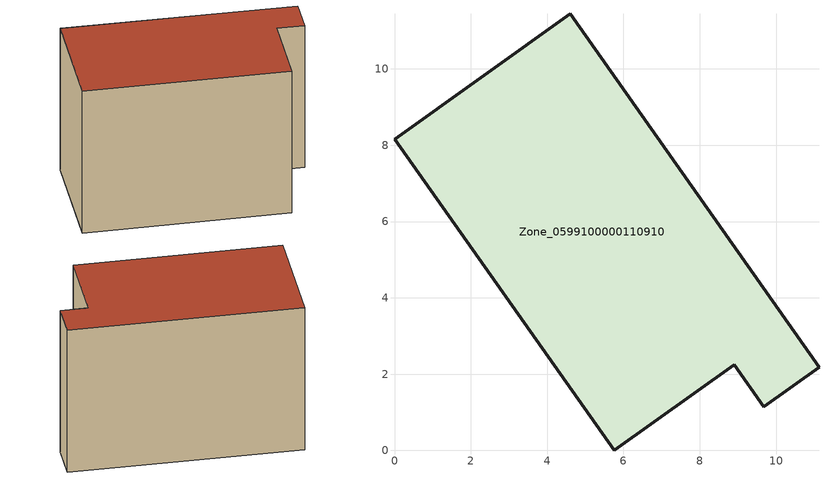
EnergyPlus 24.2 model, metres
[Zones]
Zone_0599100000110910
 floor ground (C_G): 0,8.16 4.61,11.45 11.13,2.19 9.68,1.15 8.91,2.25 5.76,0 z0
 wall outside (C_F): 4.61,11.45 0,8.16 5.76,0 8.91,2.25 9.68,1.15 11.13,2.19 4.61,11.45 z0:7.84
 roof outside (C_R): 11.13,2.19 4.61,11.45 0,8.16 5.76,0 8.91,2.25 9.68,1.15 z7.84
[BUILDING]
Pand.0599100000110910: North Axis=0; Terrain=City; Loads Convergence Tolerance Value=0.04; Temperature Convergence Tolerance Value=0.4; Solar Distribution=FullExterior; Maximum Number of Warmup Days=25; Minimum Number of Warmup Days=1
[Site:Location]
Rotterdam.The.Hague.AP_ZH_NLD Design_Conditions: Latitude=51.96; Longitude=4.45; Time Zone=1; Elevation=-4.5
[SITE:GROUNDTEMPERATURE:BUILDINGSURFACE]
18, 18, 18, 18, 18, 18, 18, 18, 18, 18, 18, 18
[MATERIAL] Thermal Absorptance=0.9; Solar Absorptance=0.7; Visible Absorptance=0.7
Name | Roughness | Thickness | Conductivity | Density | Specific Heat
G.TI.1975-1991 | MediumSmooth | 0.15 | 0.288461 | 540 | 1210
F.TI.1975-1991 | Rough | 0.3 | 0.230769 | 1920 | 840
R.TI.1975-1991 | MediumRough | 0.2 | 0.153846 | 1500 | 1000
[CONSTRUCTION]
C_G: G.TI.1975-1991
C_F: F.TI.1975-1991
C_R: R.TI.1975-1991
[ZONE]
Zone_0599100000110910: Type=1; Multiplier=1; Ceiling Height=Autocalculate; Volume=Autocalculate; Floor Area=autocalculate; Part of Total Floor Area=Yes
[ZONEINFILTRATION:DESIGNFLOWRATE]
Infil_Zone_0599100000110910: Zone or ZoneList or Space or SpaceList=Zone_0599100000110910; Schedule=AlwaysOn; Design Flow Rate Calculation Method=Flow/Area; Flow Rate per Floor Area=0.003; Constant Term Coefficient=1; Temperature Term Coefficient=0; Velocity Term Coefficient=0; Velocity Squared Term Coefficient=0
[HVACTEMPLATE:ZONE:IDEALLOADSAIRSYSTEM]
Zone_0599100000110910: Maximum Heating Supply Air Temperature=50; Minimum Cooling Supply Air Temperature=13; Maximum Heating Supply Air Humidity Ratio=0.0156; Minimum Cooling Supply Air Humidity Ratio=0.0077; Heating Limit=NoLimit; Cooling Limit=NoLimit; Dehumidification Control Type=ConstantSensibleHeatRatio; Cooling Sensible Heat Ratio=0.7; Dehumidification Setpoint=60; Humidification Control Type=None; Humidification Setpoint=30; Outdoor Air Method=None; Outdoor Air Flow Rate per Person=0.00944; Outdoor Air Flow Rate per Zone Floor Area=0; Outdoor Air Flow Rate per Zone=0; Demand Controlled Ventilation Type=None; Outdoor Air Economizer Type=NoEconomizer; Heat Recovery Type=None; Sensible Heat Recovery Effectiveness=0.7; Latent Heat Recovery Effectiveness=0.65
[ZONECONTROL:THERMOSTAT]
ThermostatControl_Zone_0599100000110910: Zone or ZoneList=Zone_0599100000110910; Control Type Schedule=DualSetpointControlType; Control 1=Thermostat_Zone_0599100000110910; Temperature Difference Between Cutout And Setpoint=0
[THERMOSTATSETPOINT:DUALSETPOINT]
Thermostat_Zone_0599100000110910: Heating Setpoint Temperature Schedule=HeatingSetpoint_Zone_0599100000110910; Cooling Setpoint Temperature Schedule=CoolingSetpoint_Zone_0599100000110910
[SCHEDULE:COMPACT]
HeatingSetpoint_Zone_0599100000110910: Through: 12/31, For: AllDays, Until: 24:00, 21
CoolingSetpoint_Zone_0599100000110910: Through: 12/31, For: AllDays, Until: 24:00, 24
DualSetpointControlType: Through: 12/31, For: AllDays, Until: 24:00, 4
AlwaysOn: Through: 12/31, For: AllDays, Until: 24:00, 1
